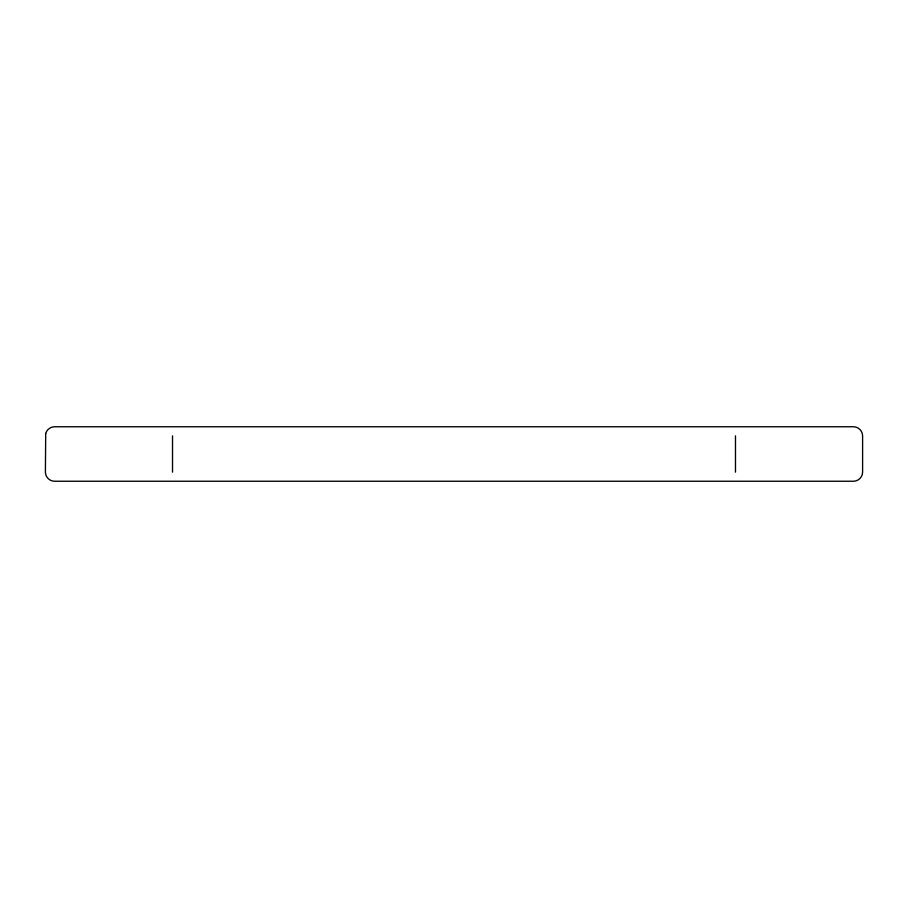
<?xml version="1.0" encoding="UTF-8"?>
<svg xmlns="http://www.w3.org/2000/svg" width="908" height="908" viewBox="0 0 908 908"><rect width="100%" height="100%" fill="white"/><g stroke="black" fill="none" stroke-linecap="round" stroke-linejoin="round"><path stroke-width="1.36" d="M735.48 435.84L735.48 472.16M172.52 435.84L172.52 472.16M45.706 433.491L45.4 472.16C45.366 477.018 49.622 481.274 54.491 481.24L853.509 481.24C858.378 481.274 862.634 477.018 862.6 472.16L862.6 435.84C862.634 430.982 858.378 426.726 853.509 426.76L54.491 426.76C50.473 426.783 46.773 429.62 45.706 433.491"/></g></svg>
